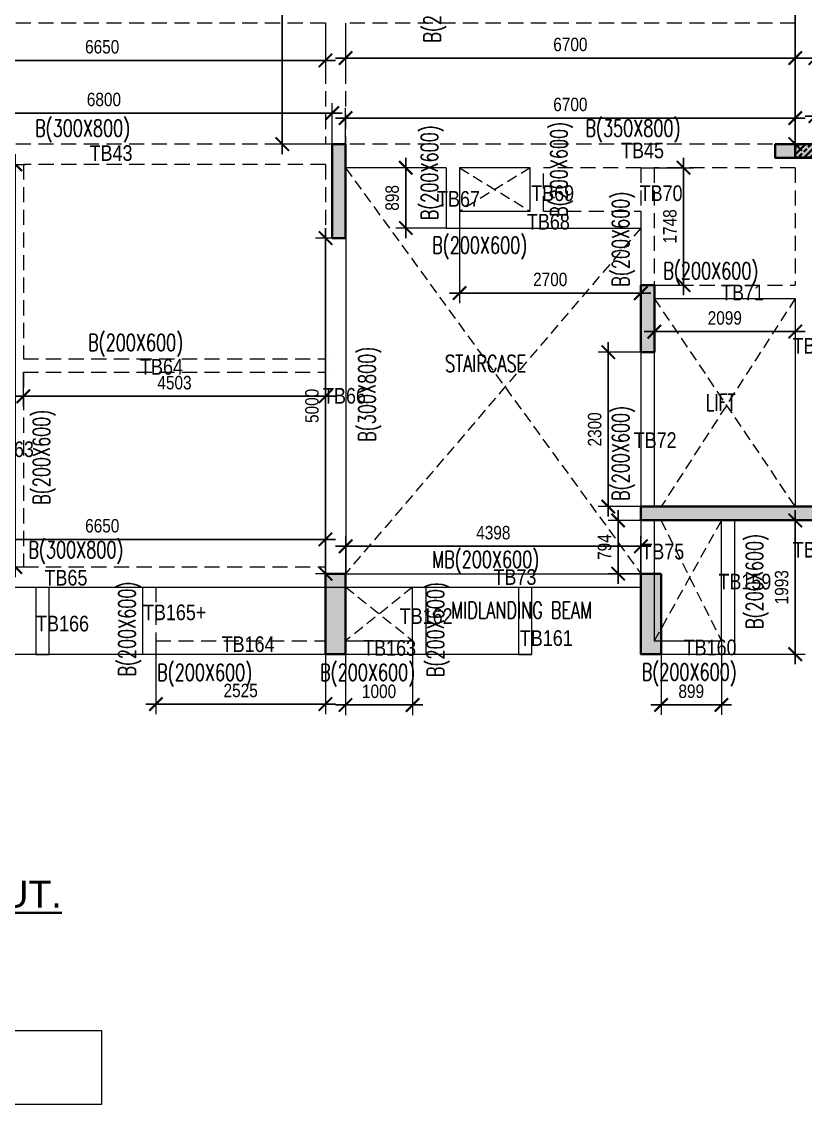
# Model space of a CAD drawing. Header units: millimetres. Extents: x -22 to 58002, y -26 to 25936.
# Drawn here: x 14567 to 26243, y -26 to 16105 of the extents above; entities that cross this region are included whole.
import ezdxf

# ---------------------------------------------------------------- set-up
doc = ezdxf.new("R2010")
doc.units = ezdxf.units.MM
doc.linetypes.add('DASHED', pattern=[0.75, 0.5, -0.25])
doc.linetypes.add('HIDDEN', pattern=[9.525, 6.35, -3.175])
doc.layers.get('Defpoints').update_dxf_attribs({"color": 1})
for name, color, linetype, lineweight in [('G-ANNO-TEXT', 7, 'Continuous', 18), ('S-BEAM-IDEN', 2, 'Continuous', 9), ('S-COL HATCH', 8, 'Continuous', 35), ('S-COLS', 6, 'Continuous', 35), ('S-HEADING', 8, 'Continuous', 35), ('S_FRAMES', 4, 'Continuous', 9), ('STR-CUTOUT', 1, 'Continuous', 13)]:
    doc.layers.add(name, color=color, linetype=linetype, lineweight=lineweight)
doc.styles.add('Dim.s & Anno.(Misc.)', font='ARIALN.TTF')
doc.styles.add('ROMANS', font='romans.shx', dxfattribs={"width": 0.75})
doc.styles.add('SOBHA', font='swisscl.ttf', dxfattribs={"height": 200})
doc.styles.get("Standard").update_dxf_attribs({"font": 'arial.ttf'})
doc.dimstyles.new('A-GFC-100', dxfattribs={"dimscale": 100, "dimtxt": 2, "dimasz": 2, "dimexe": 1.5, "dimexo": 0, "dimgap": 1, "dimtad": 1, "dimdec": 0, "dimdsep": 46, "dimtxsty": 'Dim.s & Anno.(Misc.)', "dimblk": 'ARCHTICK', "dimcen": 0, "dimdle": 1.5, "dimclrd": 256, "dimclre": 8, "dimclrt": 6, "dimazin": 2, "dimtfac": 1, "dimtdec": 0, "dimtix": 1, "dimtmove": 2, "dimatfit": 3, "dimfxl": 1, "dimtolj": 1, "dimlwd": -1, "dimlwe": 9, "dimarcsym": 0})

# ---------------------------------------------------------------- blocks, each defined once
blk = doc.blocks.new('COLUMNS_TER')
at = {"layer": 'S-COL HATCH'}
h = blk.add_hatch(color=8, dxfattribs=at)
h.dxf.hatch_style = 1
h.paths.add_polyline_path([(14101, -9400), (13901, -9400), (13901, -10800), (14101, -10800)])
h = blk.add_hatch(color=8, dxfattribs=at)
h.dxf.hatch_style = 1
h.paths.add_polyline_path([(20501, -9402), (20501, -9602), (21101, -9602), (21101, -9402)])
h = blk.add_hatch(dxfattribs=at)
h.set_pattern_fill('ANSI33', color=8, scale=20)
h.set_pattern_definition([(45, (-612703.72, 120513.6), (-89.80256, 89.80256), []), (45, (-612613.92, 120513.6), (-89.80256, 89.80256), [63.5, -31.75])])
h.paths.add_polyline_path([(20800, -9400), (20800, -9600), (22200, -9600), (22200, -9400)])
h = blk.add_hatch(color=8, dxfattribs=at)
h.dxf.hatch_style = 1
h.paths.add_polyline_path([(18701, -11500), (18501, -11500), (18501, -12500), (18701, -12500)])
h = blk.add_hatch(color=8, dxfattribs=at)
h.dxf.hatch_style = 1
h.paths.add_polyline_path([(18501, -14801), (18501, -15001), (21101, -15001), (21101, -14801)])
h = blk.add_hatch(color=8, dxfattribs=at)
h.dxf.hatch_style = 1
h.paths.add_polyline_path([(14101, -15800), (13801, -15800), (13801, -17000), (14101, -17000)])
h = blk.add_hatch(color=8, dxfattribs=at)
h.dxf.hatch_style = 1
h.paths.add_polyline_path([(18801, -15800), (18501, -15800), (18501, -17000), (18801, -17000)])
at = {"layer": 'S-COLS'}
for points in [[(14101, -9400), (13901, -9400), (13901, -10800), (14101, -10800)], [(20501, -9402), (20501, -9602), (21101, -9602), (21101, -9402)], [(22200, -9400), (22200, -9600), (20800, -9600), (20800, -9400)], [(18701, -11500), (18501, -11500), (18501, -12500), (18701, -12500)], [(21101, -14801), (21101, -15001), (18501, -15001), (18501, -14801)], [(14101, -15800), (13801, -15800), (13801, -17000), (14101, -17000)], [(18801, -15800), (18501, -15800), (18501, -17000), (18801, -17000)]]:
    blk.add_lwpolyline(points, close=True, dxfattribs=at)
blk = doc.blocks.new('_ArchTick')
at = {"color": 0, "linetype": 'ByBlock', "const_width": 0.15}
blk.add_lwpolyline([(-0.5, -0.5), (0.5, 0.5)], dxfattribs=at)
blk = doc.blocks.new('*D159')
at = {"color": 8, "lineweight": 9, "transparency": 16777216}
for p, q in [((12442, 16080), (12442, 15377)), ((19092, 16080), (19092, 15377))]:
    blk.add_line(p, q, dxfattribs=at)
at = {"transparency": 16777216}
blk.add_line((12292, 15527), (19242, 15527), dxfattribs=at)
at = {"layer": 'Defpoints', "color": 0, "transparency": 16777216}
for p in [(12442, 16080), (19092, 16080), (19092, 15527)]:
    blk.add_point(p, dxfattribs=at)
at = {"transparency": 16777216, "xscale": 200, "yscale": 200, "zscale": 200, "rotation": 180}
blk.add_blockref('_ArchTick', (12442, 15527), dxfattribs=at)
at = {"transparency": 16777216, "xscale": 200, "yscale": 200, "zscale": 200}
blk.add_blockref('_ArchTick', (19092, 15527), dxfattribs=at)
at = {"color": 6, "transparency": 16777216, "insert": (15767, 15729), "char_height": 200, "attachment_point": 5, "style": 'Dim.s & Anno.(Misc.)'}
blk.add_mtext('\\A1;6650', dxfattribs=at)
blk = doc.blocks.new('*D160')
at = {"color": 8, "lineweight": 9, "transparency": 16777216}
for p, q in [((19392, 16080), (19392, 15412)), ((26092, 16080), (26092, 15412))]:
    blk.add_line(p, q, dxfattribs=at)
at = {"transparency": 16777216}
blk.add_line((19242, 15562), (26242, 15562), dxfattribs=at)
at = {"layer": 'Defpoints', "color": 0, "transparency": 16777216}
for p in [(19392, 16080), (26092, 16080), (26092, 15562)]:
    blk.add_point(p, dxfattribs=at)
at = {"transparency": 16777216, "xscale": 200, "yscale": 200, "zscale": 200, "rotation": 180}
blk.add_blockref('_ArchTick', (19392, 15562), dxfattribs=at)
at = {"transparency": 16777216, "xscale": 200, "yscale": 200, "zscale": 200}
blk.add_blockref('_ArchTick', (26092, 15562), dxfattribs=at)
at = {"color": 6, "transparency": 16777216, "insert": (22742, 15764), "char_height": 200, "attachment_point": 5, "style": 'Dim.s & Anno.(Misc.)'}
blk.add_mtext('\\A1;6700', dxfattribs=at)
blk = doc.blocks.new('*D161')
at = {"color": 8, "lineweight": 9, "transparency": 16777216}
for p, q in [((26392, 16080), (26392, 15412)), ((31867, 16080), (31867, 15412))]:
    blk.add_line(p, q, dxfattribs=at)
at = {"transparency": 16777216}
blk.add_line((26242, 15562), (32017, 15562), dxfattribs=at)
at = {"layer": 'Defpoints', "color": 0, "transparency": 16777216}
for p in [(26392, 16080), (31867, 16080), (31867, 15562)]:
    blk.add_point(p, dxfattribs=at)
at = {"transparency": 16777216, "xscale": 200, "yscale": 200, "zscale": 200, "rotation": 180}
blk.add_blockref('_ArchTick', (26392, 15562), dxfattribs=at)
at = {"transparency": 16777216, "xscale": 200, "yscale": 200, "zscale": 200}
blk.add_blockref('_ArchTick', (31867, 15562), dxfattribs=at)
at = {"color": 6, "transparency": 16777216, "insert": (29130, 15764), "char_height": 200, "attachment_point": 5, "style": 'Dim.s & Anno.(Misc.)'}
blk.add_mtext('\\A1;5475', dxfattribs=at)
blk = doc.blocks.new('*D166')
at = {"color": 8, "lineweight": 9, "transparency": 16777216}
for p, q in [((12393, 14280), (12393, 14892)), ((19193, 14280), (19193, 14892))]:
    blk.add_line(p, q, dxfattribs=at)
at = {"transparency": 16777216}
blk.add_line((12243, 14742), (19343, 14742), dxfattribs=at)
at = {"layer": 'Defpoints', "color": 0, "transparency": 16777216}
for p in [(19193, 14742), (12393, 14280), (19193, 14280)]:
    blk.add_point(p, dxfattribs=at)
at = {"transparency": 16777216, "xscale": 200, "yscale": 200, "zscale": 200, "rotation": 180}
blk.add_blockref('_ArchTick', (12393, 14742), dxfattribs=at)
at = {"transparency": 16777216, "xscale": 200, "yscale": 200, "zscale": 200}
blk.add_blockref('_ArchTick', (19193, 14742), dxfattribs=at)
at = {"color": 6, "transparency": 16777216, "insert": (15793, 14944), "char_height": 200, "attachment_point": 5, "style": 'Dim.s & Anno.(Misc.)'}
blk.add_mtext('\\A1;6800', dxfattribs=at)
blk = doc.blocks.new('*D167')
at = {"color": 8, "lineweight": 9, "transparency": 16777216}
for p, q in [((19392, 14278), (19392, 14818)), ((26092, 14278), (26092, 14818))]:
    blk.add_line(p, q, dxfattribs=at)
at = {"transparency": 16777216}
blk.add_line((26242, 14668), (19242, 14668), dxfattribs=at)
at = {"layer": 'Defpoints', "color": 0, "transparency": 16777216}
for p in [(19392, 14668), (19392, 14278), (26092, 14278)]:
    blk.add_point(p, dxfattribs=at)
at = {"transparency": 16777216, "xscale": 200, "yscale": 200, "zscale": 200, "rotation": 180}
blk.add_blockref('_ArchTick', (19392, 14668), dxfattribs=at)
at = {"transparency": 16777216, "xscale": 200, "yscale": 200, "zscale": 200}
blk.add_blockref('_ArchTick', (26092, 14668), dxfattribs=at)
at = {"color": 6, "transparency": 16777216, "insert": (22742, 14870), "char_height": 200, "attachment_point": 5, "style": 'Dim.s & Anno.(Misc.)'}
blk.add_mtext('\\A1;6700', dxfattribs=at)
blk = doc.blocks.new('*D168')
at = {"color": 8, "lineweight": 9, "transparency": 16777216}
for p, q in [((26392, 14280), (26392, 14846)), ((31867, 14278), (31867, 14846))]:
    blk.add_line(p, q, dxfattribs=at)
at = {"transparency": 16777216}
blk.add_line((26242, 14696), (32017, 14696), dxfattribs=at)
at = {"layer": 'Defpoints', "color": 0, "transparency": 16777216}
for p in [(31867, 14696), (26392, 14280), (31867, 14278)]:
    blk.add_point(p, dxfattribs=at)
at = {"transparency": 16777216, "xscale": 200, "yscale": 200, "zscale": 200, "rotation": 180}
blk.add_blockref('_ArchTick', (26392, 14696), dxfattribs=at)
at = {"transparency": 16777216, "xscale": 200, "yscale": 200, "zscale": 200}
blk.add_blockref('_ArchTick', (31867, 14696), dxfattribs=at)
at = {"color": 6, "transparency": 16777216, "insert": (29130, 14898), "char_height": 200, "attachment_point": 5, "style": 'Dim.s & Anno.(Misc.)'}
blk.add_mtext('\\A1;5475', dxfattribs=at)
blk = doc.blocks.new('*D181')
at = {"transparency": 16777216}
blk.add_line((18450, 22630), (18450, 14130), dxfattribs=at)
at = {"color": 8, "lineweight": 9, "transparency": 16777216}
for p, q in [((19092, 22480), (18300, 22480)), ((19193, 14280), (18300, 14280))]:
    blk.add_line(p, q, dxfattribs=at)
at = {"layer": 'Defpoints', "color": 0, "transparency": 16777216}
for p in [(19092, 22480), (18450, 14280), (19193, 14280)]:
    blk.add_point(p, dxfattribs=at)
at = {"transparency": 16777216, "xscale": 200, "yscale": 200, "zscale": 200}
for p, rotation in [((18450, 22480), 90), ((18450, 14280), 270)]:
    blk.add_blockref('_ArchTick', p, dxfattribs=dict(at, rotation=rotation))
at = {"color": 6, "transparency": 16777216, "insert": (18248, 18380), "char_height": 200, "attachment_point": 5, "rotation": 90, "style": 'Dim.s & Anno.(Misc.)'}
blk.add_mtext('\\A1;8200', dxfattribs=at)
blk = doc.blocks.new('*D183')
at = {"transparency": 16777216}
blk.add_line((26092, 22630), (26092, 14130), dxfattribs=at)
at = {"color": 8, "lineweight": 9, "transparency": 16777216}
for p, q in [((26092, 22480), (25942, 22480)), ((26092, 14280), (26242, 14280))]:
    blk.add_line(p, q, dxfattribs=at)
at = {"layer": 'Defpoints', "color": 0, "transparency": 16777216}
for p in [(26092, 22480), (26092, 14280), (26092, 14280)]:
    blk.add_point(p, dxfattribs=at)
at = {"transparency": 16777216, "xscale": 200, "yscale": 200, "zscale": 200}
for p, rotation in [((26092, 22480), 90), ((26092, 14280), 270)]:
    blk.add_blockref('_ArchTick', p, dxfattribs=dict(at, rotation=rotation))
at = {"color": 6, "transparency": 16777216, "insert": (25890, 18380), "char_height": 200, "attachment_point": 5, "rotation": 90, "style": 'Dim.s & Anno.(Misc.)'}
blk.add_mtext('\\A1;8200', dxfattribs=at)
blk = doc.blocks.new('*D244')
at = {"transparency": 16777216}
blk.add_line((12293, 8391), (19243, 8391), dxfattribs=at)
at = {"color": 8, "lineweight": 9, "transparency": 16777216}
for p, q in [((12443, 7880), (12443, 8541)), ((19093, 7880), (19093, 8541))]:
    blk.add_line(p, q, dxfattribs=at)
at = {"layer": 'Defpoints', "color": 0, "transparency": 16777216}
for p in [(19093, 8391), (12443, 7880), (19093, 7880)]:
    blk.add_point(p, dxfattribs=at)
at = {"transparency": 16777216, "xscale": 200, "yscale": 200, "zscale": 200, "rotation": 180}
blk.add_blockref('_ArchTick', (12443, 8391), dxfattribs=at)
at = {"transparency": 16777216, "xscale": 200, "yscale": 200, "zscale": 200}
blk.add_blockref('_ArchTick', (19093, 8391), dxfattribs=at)
at = {"color": 6, "transparency": 16777216, "insert": (15768, 8593), "char_height": 200, "attachment_point": 5, "style": 'Dim.s & Anno.(Misc.)'}
blk.add_mtext('\\A1;6650', dxfattribs=at)
blk = doc.blocks.new('*D246')
at = {"color": 8, "lineweight": 9, "transparency": 16777216}
for p, q in [((14592, 10880), (14592, 10373)), ((19095, 10880), (19095, 10373))]:
    blk.add_line(p, q, dxfattribs=at)
at = {"transparency": 16777216}
blk.add_line((14442, 10523), (19245, 10523), dxfattribs=at)
at = {"layer": 'Defpoints', "color": 0, "transparency": 16777216}
for p in [(14592, 10880), (19095, 10880), (19095, 10523)]:
    blk.add_point(p, dxfattribs=at)
at = {"transparency": 16777216, "xscale": 200, "yscale": 200, "zscale": 200, "rotation": 180}
blk.add_blockref('_ArchTick', (14592, 10523), dxfattribs=at)
at = {"transparency": 16777216, "xscale": 200, "yscale": 200, "zscale": 200}
blk.add_blockref('_ArchTick', (19095, 10523), dxfattribs=at)
at = {"color": 6, "transparency": 16777216, "insert": (16844, 10725), "char_height": 200, "attachment_point": 5, "style": 'Dim.s & Anno.(Misc.)'}
blk.add_mtext('\\A1;4503', dxfattribs=at)
blk = doc.blocks.new('*D247')
at = {"transparency": 16777216}
blk.add_line((14473, 7830), (14473, 14128), dxfattribs=at)
at = {"color": 8, "lineweight": 9, "transparency": 16777216}
for p, q in [((14392, 13978), (14623, 13978)), ((14392, 7980), (14623, 7980))]:
    blk.add_line(p, q, dxfattribs=at)
at = {"layer": 'Defpoints', "color": 0, "transparency": 16777216}
for p in [(14392, 13978), (14473, 13978), (14392, 7980)]:
    blk.add_point(p, dxfattribs=at)
at = {"transparency": 16777216, "xscale": 200, "yscale": 200, "zscale": 200}
for p, rotation in [((14473, 13978), 90), ((14473, 7980), 270)]:
    blk.add_blockref('_ArchTick', p, dxfattribs=dict(at, rotation=rotation))
at = {"color": 6, "transparency": 16777216, "insert": (14271, 10979), "char_height": 200, "attachment_point": 5, "rotation": 90, "style": 'Dim.s & Anno.(Misc.)'}
blk.add_mtext('\\A1;5998', dxfattribs=at)
blk = doc.blocks.new('*D248')
at = {"transparency": 16777216}
blk.add_line((19095, 7730), (19095, 13030), dxfattribs=at)
at = {"color": 8, "lineweight": 9, "transparency": 16777216}
for p, q in [((19393, 12880), (18945, 12880)), ((19392, 7880), (18945, 7880))]:
    blk.add_line(p, q, dxfattribs=at)
at = {"layer": 'Defpoints', "color": 0, "transparency": 16777216}
for p in [(19095, 12880), (19393, 12880), (19392, 7880)]:
    blk.add_point(p, dxfattribs=at)
at = {"transparency": 16777216, "xscale": 200, "yscale": 200, "zscale": 200}
for p, rotation in [((19095, 12880), 90), ((19095, 7880), 270)]:
    blk.add_blockref('_ArchTick', p, dxfattribs=dict(at, rotation=rotation))
at = {"color": 6, "transparency": 16777216, "insert": (18893, 10380), "char_height": 200, "attachment_point": 5, "rotation": 90, "style": 'Dim.s & Anno.(Misc.)'}
blk.add_mtext('\\A1;5000', dxfattribs=at)
blk = doc.blocks.new('*D249')
at = {"color": 8, "lineweight": 9, "transparency": 16777216}
for p, q in [((19395, 7880), (19395, 8438)), ((23793, 7880), (23793, 8438))]:
    blk.add_line(p, q, dxfattribs=at)
at = {"transparency": 16777216}
blk.add_line((19245, 8288), (23943, 8288), dxfattribs=at)
at = {"layer": 'Defpoints', "color": 0, "transparency": 16777216}
for p in [(23793, 8288), (19395, 7880), (23793, 7880)]:
    blk.add_point(p, dxfattribs=at)
at = {"transparency": 16777216, "xscale": 200, "yscale": 200, "zscale": 200, "rotation": 180}
blk.add_blockref('_ArchTick', (19395, 8288), dxfattribs=at)
at = {"transparency": 16777216, "xscale": 200, "yscale": 200, "zscale": 200}
blk.add_blockref('_ArchTick', (23793, 8288), dxfattribs=at)
at = {"color": 6, "transparency": 16777216, "insert": (21594, 8490), "char_height": 200, "attachment_point": 5, "style": 'Dim.s & Anno.(Misc.)'}
blk.add_mtext('\\A1;4398', dxfattribs=at)
blk = doc.blocks.new('*D250')
at = {"transparency": 16777216}
blk.add_line((23454, 8824), (23454, 7730), dxfattribs=at)
at = {"color": 8, "lineweight": 9, "transparency": 16777216}
for p, q in [((23992, 8674), (23304, 8674)), ((23992, 7880), (23304, 7880))]:
    blk.add_line(p, q, dxfattribs=at)
at = {"layer": 'Defpoints', "color": 0, "transparency": 16777216}
for p in [(23992, 8674), (23454, 7880), (23992, 7880)]:
    blk.add_point(p, dxfattribs=at)
at = {"transparency": 16777216, "xscale": 200, "yscale": 200, "zscale": 200}
for p, rotation in [((23454, 8674), 90), ((23454, 7880), 270)]:
    blk.add_blockref('_ArchTick', p, dxfattribs=dict(at, rotation=rotation))
at = {"color": 6, "transparency": 16777216, "insert": (23252, 8277), "char_height": 200, "attachment_point": 5, "rotation": 90, "style": 'Dim.s & Anno.(Misc.)'}
blk.add_mtext('\\A1;794', dxfattribs=at)
blk = doc.blocks.new('*D251')
at = {"transparency": 16777216}
blk.add_line((23307, 8730), (23307, 11330), dxfattribs=at)
at = {"color": 8, "lineweight": 9, "transparency": 16777216}
for p, q in [((23793, 11180), (23157, 11180)), ((23794, 8880), (23157, 8880))]:
    blk.add_line(p, q, dxfattribs=at)
at = {"layer": 'Defpoints', "color": 0, "transparency": 16777216}
for p in [(23307, 11180), (23793, 11180), (23794, 8880)]:
    blk.add_point(p, dxfattribs=at)
at = {"transparency": 16777216, "xscale": 200, "yscale": 200, "zscale": 200}
for p, rotation in [((23307, 11180), 90), ((23307, 8880), 270)]:
    blk.add_blockref('_ArchTick', p, dxfattribs=dict(at, rotation=rotation))
at = {"color": 6, "transparency": 16777216, "insert": (23105, 10030), "char_height": 200, "attachment_point": 5, "rotation": 90, "style": 'Dim.s & Anno.(Misc.)'}
blk.add_mtext('\\A1;2300', dxfattribs=at)
blk = doc.blocks.new('*D252')
at = {"transparency": 16777216}
blk.add_line((24428, 12030), (24428, 14078), dxfattribs=at)
at = {"color": 8, "lineweight": 9, "transparency": 16777216}
for p, q in [((23792, 13928), (24578, 13928)), ((23793, 12180), (24578, 12180))]:
    blk.add_line(p, q, dxfattribs=at)
at = {"layer": 'Defpoints', "color": 0, "transparency": 16777216}
for p in [(23792, 13928), (24428, 13928), (23793, 12180)]:
    blk.add_point(p, dxfattribs=at)
at = {"transparency": 16777216, "xscale": 200, "yscale": 200, "zscale": 200}
for p, rotation in [((24428, 13928), 90), ((24428, 12180), 270)]:
    blk.add_blockref('_ArchTick', p, dxfattribs=dict(at, rotation=rotation))
at = {"color": 6, "transparency": 16777216, "insert": (24226, 13054), "char_height": 200, "attachment_point": 5, "rotation": 90, "style": 'Dim.s & Anno.(Misc.)'}
blk.add_mtext('\\A1;1748', dxfattribs=at)
blk = doc.blocks.new('*D253')
at = {"color": 8, "lineweight": 9, "transparency": 16777216}
for p, q in [((23993, 11978), (23993, 11337)), ((26092, 11980), (26092, 11337))]:
    blk.add_line(p, q, dxfattribs=at)
at = {"transparency": 16777216}
blk.add_line((23843, 11487), (26242, 11487), dxfattribs=at)
at = {"layer": 'Defpoints', "color": 0, "transparency": 16777216}
for p in [(23993, 11978), (26092, 11980), (26092, 11487)]:
    blk.add_point(p, dxfattribs=at)
at = {"transparency": 16777216, "xscale": 200, "yscale": 200, "zscale": 200, "rotation": 180}
blk.add_blockref('_ArchTick', (23993, 11487), dxfattribs=at)
at = {"transparency": 16777216, "xscale": 200, "yscale": 200, "zscale": 200}
blk.add_blockref('_ArchTick', (26092, 11487), dxfattribs=at)
at = {"color": 6, "transparency": 16777216, "insert": (25043, 11689), "char_height": 200, "attachment_point": 5, "style": 'Dim.s & Anno.(Misc.)'}
blk.add_mtext('\\A1;2099', dxfattribs=at)
blk = doc.blocks.new('*D254')
at = {"transparency": 16777216}
blk.add_line((20290, 12880), (20290, 14078), dxfattribs=at)
at = {"color": 8, "lineweight": 9, "transparency": 16777216}
for p, q in [((20892, 13928), (20140, 13928)), ((20892, 13030), (20140, 13030))]:
    blk.add_line(p, q, dxfattribs=at)
at = {"layer": 'Defpoints', "color": 0, "transparency": 16777216}
for p in [(20290, 13928), (20892, 13928), (20892, 13030)]:
    blk.add_point(p, dxfattribs=at)
at = {"transparency": 16777216, "xscale": 200, "yscale": 200, "zscale": 200}
for p, rotation in [((20290, 13928), 90), ((20290, 13030), 270)]:
    blk.add_blockref('_ArchTick', p, dxfattribs=dict(at, rotation=rotation))
at = {"color": 6, "transparency": 16777216, "insert": (20088, 13479), "char_height": 200, "attachment_point": 5, "rotation": 90, "style": 'Dim.s & Anno.(Misc.)'}
blk.add_mtext('\\A1;898', dxfattribs=at)
blk = doc.blocks.new('*D255')
at = {"color": 8, "lineweight": 9, "transparency": 16777216}
for p, q in [((21092, 13280), (21092, 11910)), ((23792, 13280), (23792, 11910))]:
    blk.add_line(p, q, dxfattribs=at)
at = {"transparency": 16777216}
blk.add_line((20942, 12060), (23942, 12060), dxfattribs=at)
at = {"layer": 'Defpoints', "color": 0, "transparency": 16777216}
for p in [(21092, 13280), (23792, 13280), (23792, 12060)]:
    blk.add_point(p, dxfattribs=at)
at = {"transparency": 16777216, "xscale": 200, "yscale": 200, "zscale": 200, "rotation": 180}
blk.add_blockref('_ArchTick', (21092, 12060), dxfattribs=at)
at = {"transparency": 16777216, "xscale": 200, "yscale": 200, "zscale": 200}
blk.add_blockref('_ArchTick', (23792, 12060), dxfattribs=at)
at = {"color": 6, "transparency": 16777216, "insert": (22442, 12263), "char_height": 200, "attachment_point": 5, "style": 'Dim.s & Anno.(Misc.)'}
blk.add_mtext('\\A1;2700', dxfattribs=at)
blk = doc.blocks.new('*D225')
at = {"transparency": 16777216}
blk.add_line((26092, 6531), (26092, 8824), dxfattribs=at)
at = {"color": 8, "lineweight": 9, "transparency": 16777216}
for p, q in [((25192, 8674), (26242, 8674)), ((25192, 6681), (26242, 6681))]:
    blk.add_line(p, q, dxfattribs=at)
at = {"layer": 'Defpoints', "color": 0, "transparency": 16777216}
for p in [(25192, 8674), (26092, 8674), (25192, 6681)]:
    blk.add_point(p, dxfattribs=at)
at = {"transparency": 16777216, "xscale": 200, "yscale": 200, "zscale": 200}
for p, rotation in [((26092, 8674), 90), ((26092, 6681), 270)]:
    blk.add_blockref('_ArchTick', p, dxfattribs=dict(at, rotation=rotation))
at = {"color": 6, "transparency": 16777216, "insert": (25890, 7678), "char_height": 200, "attachment_point": 5, "rotation": 90, "style": 'Dim.s & Anno.(Misc.)'}
blk.add_mtext('\\A1;1993', dxfattribs=at)
blk = doc.blocks.new('*D226')
at = {"color": 8, "lineweight": 9, "transparency": 16777216}
for p, q in [((24093, 6881), (24093, 5775)), ((24992, 6881), (24992, 5775))]:
    blk.add_line(p, q, dxfattribs=at)
at = {"transparency": 16777216}
blk.add_line((23943, 5925), (25142, 5925), dxfattribs=at)
at = {"layer": 'Defpoints', "color": 0, "transparency": 16777216}
for p in [(24093, 6881), (24992, 6881), (24992, 5925)]:
    blk.add_point(p, dxfattribs=at)
at = {"transparency": 16777216, "xscale": 200, "yscale": 200, "zscale": 200, "rotation": 180}
blk.add_blockref('_ArchTick', (24093, 5925), dxfattribs=at)
at = {"transparency": 16777216, "xscale": 200, "yscale": 200, "zscale": 200}
blk.add_blockref('_ArchTick', (24992, 5925), dxfattribs=at)
at = {"color": 6, "transparency": 16777216, "insert": (24543, 6127), "char_height": 200, "attachment_point": 5, "style": 'Dim.s & Anno.(Misc.)'}
blk.add_mtext('\\A1;899', dxfattribs=at)
blk = doc.blocks.new('*D227')
at = {"transparency": 16777216}
blk.add_line((312, 7826), (312, 6526), dxfattribs=at)
at = {"color": 8, "lineweight": 9, "transparency": 16777216}
for p, q in [((22169, 7676), (162, 7676)), ((22169, 6676), (162, 6676))]:
    blk.add_line(p, q, dxfattribs=at)
at = {"layer": 'Defpoints', "color": 0, "transparency": 16777216}
for p in [(22169, 7676), (312, 6676), (22169, 6676)]:
    blk.add_point(p, dxfattribs=at)
at = {"transparency": 16777216, "xscale": 200, "yscale": 200, "zscale": 200}
for p, rotation in [((312, 7676), 90), ((312, 6676), 270)]:
    blk.add_blockref('_ArchTick', p, dxfattribs=dict(at, rotation=rotation))
at = {"color": 6, "transparency": 16777216, "insert": (110, 7176), "char_height": 200, "attachment_point": 5, "rotation": 90, "style": 'Dim.s & Anno.(Misc.)'}
blk.add_mtext('\\A1;1000', dxfattribs=at)
blk = doc.blocks.new('*D228')
at = {"color": 8, "lineweight": 9, "transparency": 16777216}
for p, q in [((19392, 6880), (19392, 5774)), ((20392, 6880), (20392, 5774))]:
    blk.add_line(p, q, dxfattribs=at)
at = {"transparency": 16777216}
blk.add_line((19242, 5924), (20542, 5924), dxfattribs=at)
at = {"layer": 'Defpoints', "color": 0, "transparency": 16777216}
for p in [(19392, 6880), (20392, 6880), (20392, 5924)]:
    blk.add_point(p, dxfattribs=at)
at = {"transparency": 16777216, "xscale": 200, "yscale": 200, "zscale": 200, "rotation": 180}
blk.add_blockref('_ArchTick', (19392, 5924), dxfattribs=at)
at = {"transparency": 16777216, "xscale": 200, "yscale": 200, "zscale": 200}
blk.add_blockref('_ArchTick', (20392, 5924), dxfattribs=at)
at = {"color": 6, "transparency": 16777216, "insert": (19892, 6126), "char_height": 200, "attachment_point": 5, "style": 'Dim.s & Anno.(Misc.)'}
blk.add_mtext('\\A1;1000', dxfattribs=at)
blk = doc.blocks.new('*D229')
at = {"color": 8, "lineweight": 9, "transparency": 16777216}
for p, q in [((16567, 6880), (16567, 5787)), ((19092, 6880), (19092, 5787))]:
    blk.add_line(p, q, dxfattribs=at)
at = {"transparency": 16777216}
blk.add_line((16417, 5937), (19242, 5937), dxfattribs=at)
at = {"layer": 'Defpoints', "color": 0, "transparency": 16777216}
for p in [(16567, 6880), (19092, 6880), (19092, 5937)]:
    blk.add_point(p, dxfattribs=at)
at = {"transparency": 16777216, "xscale": 200, "yscale": 200, "zscale": 200, "rotation": 180}
blk.add_blockref('_ArchTick', (16567, 5937), dxfattribs=at)
at = {"transparency": 16777216, "xscale": 200, "yscale": 200, "zscale": 200}
blk.add_blockref('_ArchTick', (19092, 5937), dxfattribs=at)
at = {"color": 6, "transparency": 16777216, "insert": (17830, 6139), "char_height": 200, "attachment_point": 5, "style": 'Dim.s & Anno.(Misc.)'}
blk.add_mtext('\\A1;2525', dxfattribs=at)

msp = doc.modelspace()

# ---------------------------------------------------------------- linework, layer by layer
at = {"layer": 'S_FRAMES', "linetype": 'DASHED', "ltscale": 450}
for p, q in [((19092.1, 16080), (12442.1, 16080)), ((19092.1, 16080), (19092.1, 14277.9)), ((19392.1, 16080), (19392.1, 14277.9)), ((26092.1, 16080), (19392.1, 16080)), ((26092.1, 16080), (26092.1, 14277.9)), ((19092.1, 14277.9), (12442.1, 14277.9)), ((26092.1, 14277.9), (19392.1, 14277.9)), ((19095.3, 13977.9), (14592.2, 13977.9)), ((14592.2, 13977.9), (14592.2, 11080)), ((19095.3, 13977.9), (19095.3, 11080)), ((19193.2, 13977.9), (19193, 13977.9)), ((23791.9, 13927.9), (22342, 13927.9)), ((22342, 13279.9), (22342, 13927.9)), ((23791.9, 13927.9), (23791.9, 13279.9)), ((26092.1, 13927.9), (23991.9, 13927.9)), ((23991.9, 13927.9), (23991.9, 12180)), ((26092.1, 13927.9), (26092.1, 12180)), ((22342, 13279.9), (23792.1, 13279.9)), ((23992.1, 12180), (26092.1, 12180)), ((14592.2, 11080), (19095.3, 11080)), ((19191.1, 11080), (19193.2, 11080)), ((14592.2, 10880), (14592.2, 7980.1)), ((14592.2, 10880), (19095.3, 10880)), ((19095.3, 10880), (19095.3, 7980.1)), ((19191.1, 10880), (19193.2, 10880)), ((14592.2, 7980.1), (19092.1, 7980.1)), ((16567.1, 7680.1), (19092.1, 7680.1)), ((19092.1, 6880.2), (19092.1, 7680.1))]:
    msp.add_line(p, q, dxfattribs=at)
at = {"layer": 'S_FRAMES'}
for p, q in [((19395.3, 13927.9), (19395.3, 7880.1)), ((20892, 13927.9), (20892, 13030)), ((20892, 13030), (23791.9, 13030)), ((23791.9, 13030), (23791.9, 7880.1)), ((23991.9, 11980), (23991.9, 8874.3)), ((23992.1, 11980), (26092.1, 11980)), ((26092.1, 11980), (26092.1, 8874.3)), ((26092.1, 8874.3), (24092, 8874.3)), ((24992.1, 6881), (24992.1, 8674.3)), ((19392.1, 7880.1), (23792.1, 7880.1)), ((13592.1, 7680.1), (14778.7, 7680.1)), ((14978.7, 7680.1), (16367.1, 7680.1)), ((19392.1, 7680.1), (20392.1, 7680.1)), ((19392.1, 6880.2), (19392.1, 7680.1)), ((20592.1, 7680.1), (23792.1, 7680.1)), ((19392.1, 6680.2), (19392.1, 6680.2)), ((25192.1, 6681), (25192.1, 6681))]:
    msp.add_line(p, q, dxfattribs=at)
for points in [[(20892, 13927.9), (19392.1, 13927.9)], [(21092, 13927.9), (21092, 13280), (22142, 13280), (22142, 13927.9), (21092, 13927.9)], [(23792.1, 7680.1), (23792.1, 6681), (25192.1, 6681), (25192.1, 8674.3)], [(24992.1, 8674.3), (23991.9, 8674.3), (23991.9, 6881), (24992.1, 6881)], [(26266.7, 8674.3), (25192.1, 8674.3)], [(14778.7, 7680.1), (14778.9, 6676.5), (14978.9, 6676.6), (14978.7, 7680.1)], [(16367.1, 7680.1), (16367.1, 6680.2), (20592.1, 6680.2), (20592.1, 7680.1)], [(19392.1, 6880.2), (20392.1, 6880.2), (20392.1, 7680.1)], [(21969.2, 7676), (21969.4, 6675.8), (22169.4, 6675.9), (22169.2, 7676)]]:
    msp.add_lwpolyline(points, dxfattribs=at)
at = {"layer": 'S_FRAMES', "linetype": 'DASHED', "ltscale": 450}
msp.add_lwpolyline([(16567.1, 7680.1), (16567.1, 6880.2), (19092.1, 6880.2)], dxfattribs=at)
at = {"layer": 'STR-CUTOUT', "color": 1, "linetype": 'HIDDEN', "ltscale": 25}
for p, q in [((19392.2, 13927.9), (23792.2, 7880.1)), ((22142.1, 13927.9), (21092.1, 13280)), ((21092.1, 13927.9), (22142.1, 13280)), ((23792, 13030), (19392.2, 7880.1)), ((23992.2, 11980), (26092.2, 8874.3)), ((26092.2, 11980), (24092.1, 8874.3)), ((24992.2, 8674.3), (23992.2, 6881)), ((24092.1, 8676.3), (24992.2, 6881)), ((19392.2, 7682.1), (20392.1, 6880.2)), ((20392.1, 7680.1), (19392.2, 6880.2))]:
    msp.add_line(p, q, dxfattribs=at)

# ---------------------------------------------------------------- block references
msp.add_blockref('COLUMNS_TER', (5292.1, 23680.2))

# ---------------------------------------------------------------- texts
at = {"style": 'Dim.s & Anno.(Misc.)'}
for s, p in [('TB43', (15579.2, 14030.5)), ('TB45', (23497.7, 14069.2)), ('TB67', (20756, 13347.2)), ('TB69', (22158.7, 13432.1)), ('TB70', (23774, 13432.1)), ('TB68', (22095, 13007.4)), ('TB71', (24987.4, 11952.9)), ('TB74', (26053, 11159.3)), ('TB64', (16331.2, 10845.3)), ('TB66', (19057.3, 10413.5)), ('TB63', (14111.4, 9617.8)), ('TB72', (23685.5, 9752.8)), ('TB75', (23799.4, 8093.2)), ('TB158', (26055, 8121.2)), ('TB65', (14907.4, 7703.4)), ('TB73', (21597, 7713.5)), ('TB159', (24948.2, 7645.3)), ('TB165+', (16374.4, 7187.5)), ('TB162', (20199.6, 7131.7)), ('TB166', (14782.9, 7020.1)), ('TB164', (17547.1, 6713.2)), ('TB161', (21989.3, 6803.6)), ('TB163', (19655.1, 6657.4)), ('TB160', (24429.8, 6665.4))]:
    msp.add_text(s, height=233.43, dxfattribs=at).set_placement(p)
at = {"layer": 'G-ANNO-TEXT', "color": 6, "insert": (5406.6, 522), "char_height": 300, "width": 10202.556, "attachment_point": 4, "style": 'SOBHA', "bg_fill": 16, "box_fill_scale": 1.5, "bg_fill_color": 256, "bg_fill_transparency": 0}
msp.add_mtext('NOTE: \\P\\pxi-3,l3,t3;{\\fSymbol|b0|i0|c2|p18;·^I}ALL SLABS ARE 150mm THK. U.N.O', dxfattribs=at)
at = {"layer": 'S-BEAM-IDEN', "color": 1, "style": 'ROMANS', "width": 0.7}
for p in [(20807.3, 15790.8), (20768.6, 13144.5), (22696.6, 13194.5), (23617.1, 12154.9), (23617.1, 8963.4), (14987.6, 8906), (25610.5, 7055.6), (16262, 6345.7), (20858, 6338.7)]:
    msp.add_text('B(200X600)', height=250, rotation=90, dxfattribs=at).set_placement(p)
at = {"layer": 'S-BEAM-IDEN', "color": 3, "style": 'ROMANS', "width": 0.7}
for s, p in [('B(300X800)', (14766.6, 14393.5)), ('B(350X800)', (22965.8, 14393.5)), ('STAIRCASE', (20876.3, 10886.2)), ('STAIRCASE', (20876.3, 10885.1)), ('LIFT', (24760.2, 10306.5)), ('LIFT', (24760.2, 10305.3)), ('B(300X800)', (14666.6, 8112))]:
    msp.add_text(s, height=250, dxfattribs=at).set_placement(p)
at = {"layer": 'S-BEAM-IDEN', "color": 1, "style": 'ROMANS', "width": 0.7}
for s, p in [('B(200X600)', (20683.4, 12648.9)), ('B(200X600)', (24126.5, 12267.9)), ('B(200X600)', (15556.6, 11199.7)), ('MB(200X600)', (20681.3, 7968)), ('MIDLANDING BEAM', (20966.7, 7210.3)), ('B(200X600)', (16585.1, 6284.3)), ('B(200X600)', (19013, 6284.3)), ('B(200X600)', (23804.3, 6289.7))]:
    msp.add_text(s, height=250, dxfattribs=at).set_placement(p)
at = {"layer": 'S-BEAM-IDEN', "color": 3, "style": 'ROMANS', "width": 0.7}
msp.add_text('B(300X800)', height=250, rotation=90, dxfattribs=at).set_placement((19837.5, 9844.1))
at = {"layer": 'S-HEADING', "color": 6}
msp.add_text('%%UTERRACE FLOOR FRAMING LAYOUT.', height=400, rotation=359.99719, dxfattribs=at).set_placement((5137.9, 2905.8))

# ---------------------------------------------------------------- dimensions: what is measured, and where the dimension line sits
for base, p1, p2, picture, middle in [((18450.2, 14280), (19092.1, 22480.3), (19193, 14280), '*D181', (18248.1, 18380.2)), ((26092.1, 14280), (26092.1, 22480.3), (26092, 14280), '*D183', (25890, 18380.2)), ((14473.4, 13977.9), (14392.2, 7980.1), (14392.2, 13977.9), '*D247', (14271.3, 10979)), ((20290.2, 13927.9), (20892, 13030), (20892, 13927.9), '*D254', (20088.1, 13478.9)), ((24427.7, 13927.9), (23793.3, 12180), (23791.9, 13927.9), '*D252', (24225.6, 13053.9)), ((19095.3, 12880.1), (19392.1, 7880.1), (19393, 12880.1), '*D248', (18893.2, 10380.1)), ((23307.4, 11180), (23793.5, 8879.7), (23793.3, 11180), '*D251', (23105.2, 10029.8)), ((23454.4, 7879.9), (23991.9, 8674.3), (23991.9, 7879.9), '*D250', (23252.3, 8277.1)), ((26091.9, 8674.3), (25192.1, 6681), (25192.1, 8674.3), '*D225', (25889.7, 7677.6)), ((311.7, 6675.9), (22169.2, 7676), (22169.4, 6675.9), '*D227', (109.6, 7175.9))]:
    dim = msp.add_linear_dim(base=base, p1=p1, p2=p2, angle=90, dimstyle='A-GFC-100')
    dim.commit()
    dim.dimension.update_dxf_attribs({"geometry": picture, "text_midpoint": middle})
for base, p1, p2, picture, middle in [((19092.1, 15526.6), (12442.1, 16080), (19092.1, 16080), '*D159', (15767.1, 15728.7)), ((26092.1, 15562.2), (19392.1, 16080), (26092.1, 16080), '*D160', (22742.1, 15764.4)), ((31867, 15562.2), (26392.1, 16080), (31867, 16080), '*D161', (29129.6, 15763.9)), ((19193, 14741.8), (12393, 14280), (19193, 14280), '*D166', (15793, 14943.9)), ((31867, 14695.9), (26392.1, 14280), (31867, 14277.9), '*D168', (29129.6, 14897.6)), ((19392.1, 14667.9), (26092, 14277.8), (19392.1, 14277.9), '*D167', (22742, 14870)), ((23792.1, 12060.5), (21092.1, 13280), (23792.1, 13279.9), '*D255', (22442.1, 12262.6)), ((26092.2, 11487.3), (23993.4, 11978.1), (26092.2, 11980), '*D253', (25042.8, 11689.5)), ((19095.3, 10522.5), (14592.2, 10880), (19095.3, 10880), '*D246', (16843.7, 10724.6)), ((19093, 8391), (12443, 7879.9), (19093, 7879.9), '*D244', (15768, 8593.1)), ((23793.4, 8288.1), (19395.3, 7880.1), (23793.4, 7879.9), '*D249', (21594.3, 8490.2)), ((19092.1, 5936.7), (16567.1, 6880.2), (19092.1, 6880.2), '*D229', (17829.6, 6138.8)), ((20392.1, 5923.7), (19392.1, 6880.2), (20392.1, 6880.2), '*D228', (19892.1, 6125.9)), ((24992.1, 5925.2), (24093.4, 6881), (24992.1, 6881), '*D226', (24542.8, 6127.4))]:
    dim = msp.add_linear_dim(base=base, p1=p1, p2=p2, dimstyle='A-GFC-100')
    dim.commit()
    dim.dimension.update_dxf_attribs({"geometry": picture, "text_midpoint": middle})

doc.saveas('drawing.dxf')
